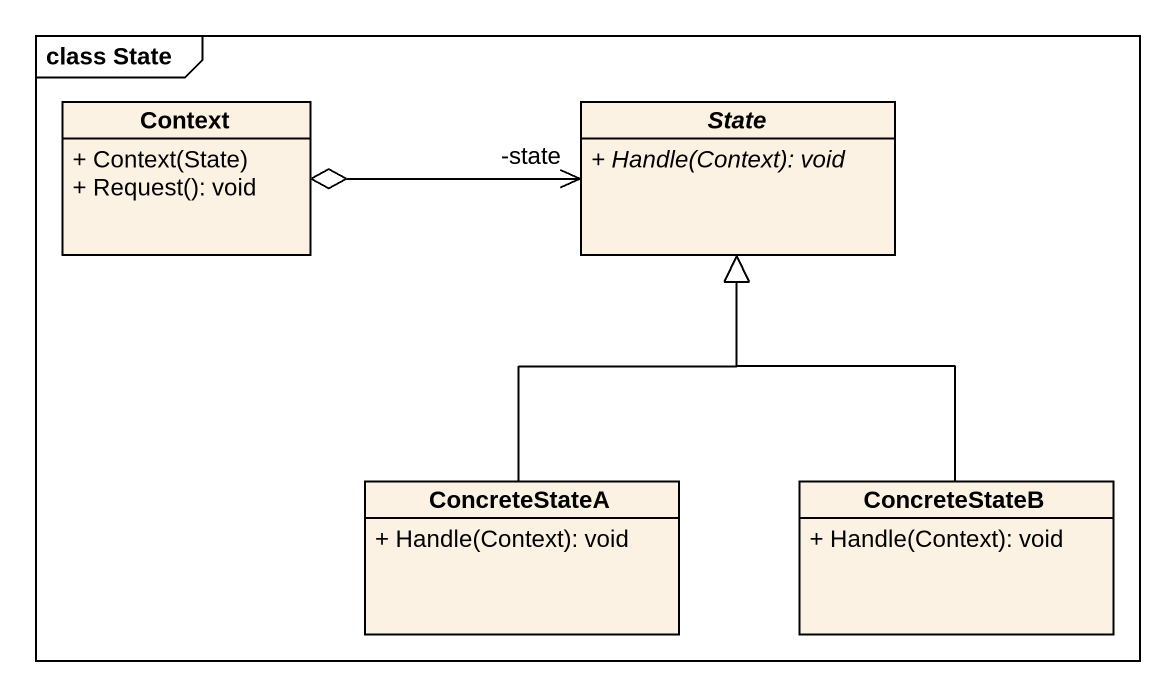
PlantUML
@startuml
mainframe class State
hide circle
hide empty members
skinparam classAttributeIconSize 0
class Context {
  + Context(State)
  + Request(): void
}
abstract class "State" as State_ {
  {abstract} + Handle(Context): void
}
class ConcreteStateA {
  + Handle(Context): void
}
class ConcreteStateB {
  + Handle(Context): void
}
Context o-right-> "-state" State_
ConcreteStateA -up-|> State_
ConcreteStateB -up-|> State_
@enduml
